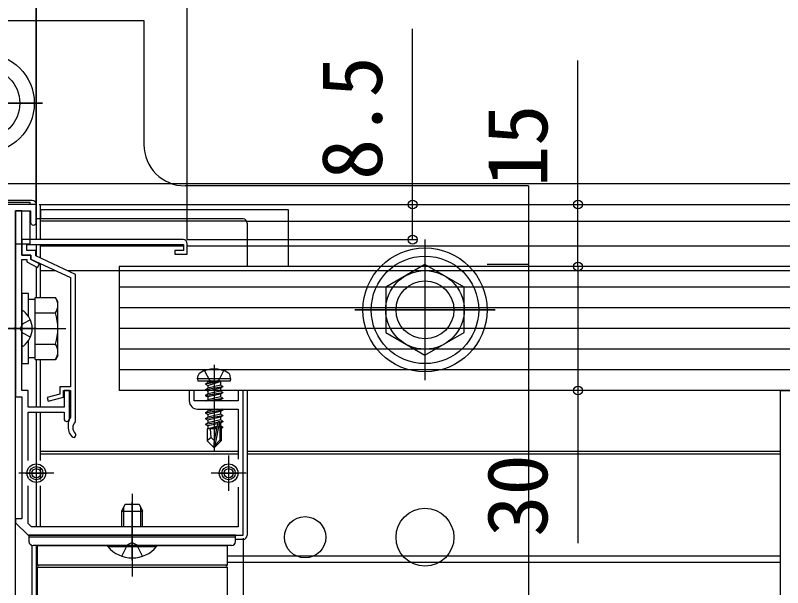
# Model space of a CAD drawing. Units: millimetres, scale not verified. Extents: x -875 to 875, y -1304 to 1296.
# Drawn here: x -608.1 to -422.5, y 275.1 to 413.6 of the extents above; entities that cross this region are included whole.
import ezdxf
from ezdxf.enums import TextEntityAlignment as Align

# ---------------------------------------------------------------- set-up
doc = ezdxf.new("R2010")
doc.units = ezdxf.units.MM
doc.header["$LTSCALE"] = 8
for name, color, linetype in [('0-3_YKK_11', 7, 'Continuous'), ('0-4_YKK_12', 2, 'Continuous'), ('0-5_YKK_13', 4, 'Continuous'), ('0-6_YKK_D', 6, 'Continuous')]:
    doc.layers.add(name, color=color, linetype=linetype)
doc.styles.add('ＭＳ ゴシック', font='')
doc.styles.get('ＭＳ ゴシック').set_extended_font_data('MS Gothic')

msp = doc.modelspace()

# ---------------------------------------------------------------- linework, layer by layer
at = {"layer": '0-3_YKK_11'}
for p, q in [((-595.3, 314.6), (-595.3, 313.8)), ((-603, 305.3), (-603, 300.3)), ((-556.5, 305.3), (-556.5, 300.3)), ((-605.5, 302.8), (-600.5, 302.8)), ((-559, 302.8), (-554, 302.8))]:
    msp.add_line(p, q, dxfattribs=at)
for points in [[(-603, 363.5), (-603, 367.8), (-629.542, 367.8), (-629.725, 367.68), (-630.275, 367.68), (-630.458, 367.8), (-650.542, 367.8), (-650.725, 367.68), (-651.275, 367.68), (-651.458, 367.8), (-659.542, 367.8), (-659.725, 367.68), (-660.275, 367.68), (-660.458, 367.8), (-668, 367.8), (-668, 364.8), (-667.7, 364.5)], [(-608.12, 338.075), (-608, 338.258), (-608, 366.3), (-604.4, 366.3), (-604.4, 363.5)], [(-595, 315.95), (-595, 322.8), (-596.3, 322.8), (-596.3, 318.8), (-605, 318.8), (-605, 322.8), (-606.5, 322.8), (-606.5, 337.342), (-606.62, 337.525), (-606.62, 338.075), (-606.5, 338.258), (-606.5, 354.5), (-605.3, 354.5), (-605.3, 353.893), (-602.731, 352.556), (-602.269, 353.444), (-604.3, 354.5), (-604.3, 355.5), (-606.5, 355.5), (-606.5, 366.3), (-608, 366.3), (-608, 321.3), (-606.5, 321.3), (-606.5, 291.8), (-608, 291.8), (-608, 290.8), (-605, 287.8), (-553, 287.8), (-553, 322.8), (-554.2, 322.8), (-554.2, 320.3), (-564.8, 320.3), (-564.8, 322.8), (-566, 322.8), (-566, 320.3)], [(-567.5, 359.3), (-606.5, 359.3), (-606.5, 355.5), (-604.3, 355.5), (-604.3, 354.6), (-594.7, 350.1), (-594.7, 323.7), (-597.3, 323.7), (-597.3, 321.893), (-600.365, 321.085), (-600.135, 320.215), (-596.4, 321.2), (-596.4, 322.8), (-594.7, 322.8), (-594.7, 316.497), (-594.755, 316.325)], [(-593.595, 315.19), (-593.5, 315.409), (-593.5, 350.863), (-603.1, 355.363), (-603.1, 356.7), (-605.3, 356.7), (-605.3, 358.1), (-567.4, 358.1), (-567.4, 356.7), (-569.5, 356.7), (-569.5, 355.8), (-566.5, 355.8), (-566.5, 358.3)], [(-608.12, 246.075), (-608, 246.258), (-608, 337.342), (-608.12, 337.525)], [(-605, 305.859), (-605, 317.6), (-596.3, 317.6), (-596.3, 315.95)], [(-564, 318.3), (-554.2, 318.3), (-554.2, 306.199)], [(-554.2, 299.401), (-554.2, 289.8), (-604.172, 289.8), (-605, 290.628), (-605, 299.741)]]:
    msp.add_lwpolyline(points, dxfattribs=at)
msp.add_lwpolyline([(-378, 257.8), (-443, 257.8), (-443, 259), (-435.958, 259), (-435.775, 258.88), (-435.225, 258.88), (-435.042, 259), (-423, 259), (-423, 322.8), (-410.958, 322.8), (-410.775, 322.68), (-410.225, 322.68), (-410.042, 322.8), (-398, 322.8), (-398, 259), (-385.958, 259), (-385.775, 258.88), (-385.225, 258.88), (-385.042, 259), (-378, 259)], close=True, dxfattribs=at)
for centre, radius, start, end in [((-603.7, 363.5), 0.7, 180.00001, 269.99999), ((-603.7, 363.5), 0.7, 270.00001, 359.99999), ((-567.5, 358.3), 1, 0.00001, 89.99999), ((-564, 320.3), 2, 180.00001, 269.99999), ((-595.65, 315.95), 0.65, 180.00001, 269.99999), ((-595.65, 315.95), 0.65, 270.00001, 359.99999), ((-592.3, 314.6), 3, 144.90318, 180), ((-592.3, 313.8), 3, 180.00001, 227.02713), ((-592.3, 313.8), 1.9, 132.9859, 227.02712), ((-593.97, 312.007), 0.55, 329.99997, 47.0271), ((-593.97, 312.007), 0.55, 227.02712, 330.00001)]:
    msp.add_arc(centre, radius, start, end, dxfattribs=at)
at = {"layer": '0-4_YKK_12'}
for p, q in [((-603, 449.8), (-603, 359.3)), ((-601.5, 392.301), (-629.5, 392.301)), ((-629.5, 392.301), (-601.5, 392.301)), ((791.221, 372.8), (-860.035, 372.8)), ((-602, 367.8), (-183, 367.8)), ((-602, 359.3), (-602, 367.8)), ((-552.134, 363.8), (-602, 363.8)), ((-552.134, 363.8), (-183, 363.8)), ((-509, 359.301), (-509, 325.301)), ((-509, 359.301), (-509, 325.301)), ((-603, 358.1), (-603, 355.33)), ((-602, 354.847), (-602, 358.1)), ((-602, 357.8), (-567.4, 357.8)), ((-603, 353.991), (-603, 353.824)), ((-603, 352.696), (-603, 345.306)), ((-602, 345.306), (-602, 353.522)), ((-602, 351.8), (-598.327, 351.8)), ((-595.499, 351.8), (-183, 351.8)), ((-492, 342.301), (-526, 342.301)), ((-526, 342.301), (-492, 342.301)), ((-633.033, 337.8), (-595.825, 337.8)), ((-603, 330.294), (-603, 318.8)), ((-602, 318.8), (-602, 330.294)), ((-603, 317.6), (-603, 306)), ((-602, 305.84), (-602, 317.6)), ((-602, 308.1), (-554.2, 308.1)), ((-552, 308.1), (-423, 308.1)), ((-603, 307.05), (-603, 298.55)), ((-602, 307.5), (-554.2, 307.5)), ((-556.5, 307.05), (-556.5, 298.55)), ((-552, 307.5), (-423, 307.5)), ((-603, 304.704), (-603, 300.896)), ((-598.75, 302.8), (-607.25, 302.8)), ((-602, 301.303), (-602, 304.297)), ((-552.25, 302.8), (-560.75, 302.8)), ((-603, 299.6), (-603, 289.8)), ((-602, 289.8), (-602, 299.76)), ((-579.8, 297.8), (-579.8, 277.8)), ((-579.8, 281.8), (-579.8, 295.8)), ((-603, 285.3), (-603, 253.306)), ((-556.8, 282.8), (-423, 282.8)), ((-556.8, 281.3), (-423, 281.3))]:
    msp.add_line(p, q, dxfattribs=at)
msp.add_lwpolyline([(-566.5, 357.8), (-552, 357.8), (-183, 357.8)], dxfattribs=at)
at = {"layer": '0-5_YKK_13'}
for p, q in [((-669, 412.301), (-577, 412.301)), ((-577, 412.301), (-577, 382.301)), ((-484, 372.301), (-567, 372.301)), ((-484, 372.301), (-484, 267.301)), ((-604.5, 368.3), (-671.5, 368.3)), ((-604, 368.8), (-668, 368.8)), ((-604.5, 367.8), (-604.5, 368.3)), ((-603, 367.8), (-603, 364.3)), ((-604.5, 358.3), (-604.5, 366.224)), ((-602, 366.5), (-602, 364.3)), ((-553, 364.3), (-603, 364.3)), ((-552, 363.3), (-552, 352.8)), ((-608, 358.3), (-604.5, 358.3)), ((-583, 352.8), (-583, 322.8)), ((672, 352.8), (-583, 352.8)), ((-484, 353.301), (-494, 353.301)), ((-10.5, 347.8), (-583, 347.8)), ((-603.3, 345.306), (-598.381, 345.306)), ((-603.3, 330.294), (-603.3, 345.306)), ((-597.8, 344.3), (-598.381, 345.306)), ((-604.9, 340.755), (-604.9, 344.85)), ((-603.3, 344.85), (-604.9, 344.85)), ((-597.8, 331.3), (-597.8, 344.3)), ((-606.5, 341.776), (-606.5, 333.824)), ((-603.3, 333.8), (-603.3, 341.8)), ((-603.3, 341.553), (-598.381, 341.553)), ((-10.5, 342.8), (-583, 342.8)), ((-604.423, 339.875), (-606.288, 338.945)), ((-603, 337.8), (-614.963, 337.8)), ((-606.288, 338.945), (-606.897, 337.8)), ((-606.288, 336.655), (-606.897, 337.8)), ((-10.5, 337.8), (-583, 337.8)), ((-604.423, 335.725), (-606.288, 336.655)), ((-604.9, 330.75), (-604.9, 334.845)), ((-603.3, 334.047), (-598.381, 334.047)), ((-10.5, 332.8), (-583, 332.8)), ((-604.9, 330.75), (-603.3, 330.75)), ((-597.8, 331.3), (-598.381, 330.294)), ((-603.3, 330.294), (-598.381, 330.294)), ((-560, 329), (-560, 308.1)), ((-10.5, 327.8), (-583, 327.8)), ((-564, 325.6), (-563.859, 326.402)), ((-556, 325.6), (-564, 325.6)), ((-564, 325.6), (-563.912, 325.1)), ((-556.088, 325.1), (-563.912, 325.1)), ((-562.1, 324.45), (-558.5, 325.05)), ((-558.5, 324.95), (-562.1, 324.35)), ((-562.1, 324.45), (-561.55, 324.768)), ((-558.5, 325.05), (-561.55, 324.768)), ((-561.55, 324.032), (-558.5, 324.95)), ((-561.55, 324.9), (-561.55, 324.768)), ((-558.5, 325.05), (-558.5, 324.95)), ((-558.45, 324.9), (-558.45, 324.068)), ((-556, 325.6), (-556.141, 326.402)), ((-556, 325.6), (-556.088, 325.1)), ((-562.1, 324.45), (-562.1, 324.35)), ((-562.1, 324.45), (-562.1, 324.35)), ((-562.1, 324.35), (-561.55, 324.032)), ((-562.1, 323.05), (-557.9, 323.75)), ((-557.9, 323.65), (-562.1, 322.95)), ((-562.1, 323.05), (-561.55, 323.368)), ((-562.1, 323.05), (-562.1, 322.95)), ((-562.1, 322.95), (-561.55, 322.632)), ((-558.45, 324.068), (-561.55, 323.368)), ((-561.55, 324.032), (-561.55, 323.368)), ((-558.45, 323.332), (-561.55, 322.632)), ((-557.9, 323.75), (-558.45, 324.068)), ((-557.9, 323.65), (-558.45, 323.332)), ((-558.45, 323.332), (-558.45, 322.668)), ((-557.9, 323.75), (-557.9, 323.65)), ((-10.5, 322.8), (-583, 322.8)), ((-562.1, 321.65), (-557.9, 322.35)), ((-557.9, 322.25), (-562.1, 321.55)), ((-562.1, 321.65), (-561.55, 321.968)), ((-562.1, 321.65), (-562.1, 321.55)), ((-562.1, 321.55), (-561.55, 321.232)), ((-558.45, 322.668), (-561.55, 321.968)), ((-561.55, 322.632), (-561.55, 321.968)), ((-558.45, 321.268), (-561.55, 320.568)), ((-561.55, 321.232), (-561.55, 320.568)), ((-557.9, 322.35), (-558.45, 322.668)), ((-558.45, 321.932), (-558.45, 321.268)), ((-557.9, 320.95), (-558.45, 321.268)), ((-557.9, 322.35), (-557.9, 322.25)), ((-552, 322.8), (-552, 287.8)), ((-562.013, 320.3), (-561.55, 320.568)), ((-561.8, 320.3), (-557.9, 320.95)), ((-557.9, 320.85), (-561.2, 320.3)), ((-558.45, 320.532), (-558.45, 320.3)), ((-557.9, 320.95), (-557.9, 320.85)), ((-562.1, 317.45), (-557.9, 318.15)), ((-557.9, 318.05), (-562.1, 317.35)), ((-562.1, 317.45), (-561.55, 317.768)), ((-562.1, 317.45), (-562.1, 317.35)), ((-562.1, 317.35), (-561.55, 317.032)), ((-559.192, 318.3), (-561.55, 317.768)), ((-561.55, 318.3), (-561.55, 317.768)), ((-558.45, 317.732), (-558.45, 317.068)), ((-557.9, 318.15), (-558.16, 318.3)), ((-557.9, 318.15), (-557.9, 318.05)), ((-562.1, 316.05), (-557.9, 316.75)), ((-557.9, 316.65), (-562.1, 315.95)), ((-562.1, 316.05), (-561.55, 316.368)), ((-562.1, 316.05), (-562.1, 315.95)), ((-562.1, 315.95), (-561.55, 315.632)), ((-558.45, 317.068), (-561.55, 316.368)), ((-561.55, 317.032), (-561.55, 316.368)), ((-558.45, 315.668), (-561.55, 314.968)), ((-561.55, 315.632), (-561.55, 314.968)), ((-557.9, 316.75), (-558.45, 317.068)), ((-558.45, 316.332), (-558.45, 315.668)), ((-557.9, 315.35), (-558.45, 315.668)), ((-557.9, 316.75), (-557.9, 316.65)), ((-562.1, 314.65), (-559.074, 315.154)), ((-559.102, 315.05), (-562.1, 314.55)), ((-562.1, 314.65), (-561.55, 314.968)), ((-562.1, 314.65), (-562.1, 314.55)), ((-562.1, 314.55), (-561.55, 314.232)), ((-559.16, 314.772), (-561.55, 314.232)), ((-561.55, 314.232), (-561.55, 313.568)), ((-559.305, 314.075), (-561.55, 313.568)), ((-559.365, 313.783), (-561.083, 313.5)), ((-559.09, 315.107), (-560, 310.722)), ((-558.668, 315.223), (-559.85, 309.524)), ((-558.668, 315.222), (-557.9, 315.35)), ((-557.9, 315.25), (-558.613, 315.131)), ((-558.45, 314.268), (-558.603, 314.233)), ((-558.6, 315.052), (-558.6, 310.774)), ((-558, 314.008), (-558.6, 313.909)), ((-558, 313.792), (-558.6, 313.676)), ((-558.45, 314.932), (-558.45, 314.268)), ((-558, 314.008), (-558.45, 314.268)), ((-558, 313.792), (-558.3, 313.619)), ((-558, 314.008), (-558, 313.792)), ((-557.9, 315.35), (-557.9, 315.25)), ((-561.7, 313.5), (-561.55, 313.568)), ((-561.7, 313.5), (-561.7, 310.65)), ((-559.424, 313.5), (-561.7, 313.5)), ((-559.42, 313.516), (-559.504, 313.5)), ((-558.3, 313.5), (-558.6, 313.5)), ((-558.3, 313.619), (-558.3, 310.65)), ((-560.743, 311.453), (-561.7, 310.65)), ((-560.15, 309.1), (-561.7, 310.65)), ((-560, 310.722), (-560.15, 309.1)), ((-560, 310.722), (-560, 309.1)), ((-558.6, 310.774), (-559.85, 309.524)), ((-559.85, 309.1), (-558.3, 310.65)), ((-558.3, 310.65), (-558.6, 310.774)), ((-560.15, 309.1), (-559.85, 309.1)), ((-559.85, 309.524), (-559.85, 309.1)), ((-582.3, 293.6), (-581.5, 295.3)), ((-581.5, 295.3), (-578.1, 295.3)), ((-578.1, 295.3), (-577.3, 293.6)), ((-582.3, 289.8), (-582.3, 293.6)), ((-582.3, 293.6), (-577.3, 293.6)), ((-581.867, 289.8), (-581.867, 294.52)), ((-577.733, 289.8), (-577.733, 294.52)), ((-577.3, 289.8), (-577.3, 293.6)), ((-604.8, 287.8), (-604.8, 286.3)), ((-554.8, 287.8), (-604.8, 287.8)), ((-554.8, 286.3), (-554.8, 287.8)), ((-554.8, 287.3), (-604.8, 287.3)), ((-579.8, 286.044), (-580.945, 285.435)), ((-579.8, 286.044), (-578.655, 285.435)), ((-553, 286.8), (-554.8, 286.8)), ((-604, 253.306), (-604, 285.32)), ((-579.8, 285.3), (-603.8, 285.3)), ((-602.8, 285.3), (-602.8, 280.55)), ((-602.8, 285.3), (-557.195, 285.3)), ((-573.9, 285.3), (-585.7, 285.3)), ((-585.7, 285.052), (-585.7, 285.3)), ((-585.7, 285.052), (-573.9, 285.052)), ((-582.3, 282.717), (-580.945, 285.435)), ((-555.8, 285.3), (-579.8, 285.3)), ((-577.3, 282.717), (-578.655, 285.435)), ((-573.9, 285.052), (-573.9, 285.3)), ((-557.195, 285.3), (-556.8, 285.3)), ((-556.8, 280.55), (-556.8, 285.3)), ((-556.8, 280.55), (-602.8, 280.55)), ((-602.8, 280.05), (-602.8, 265.3)), ((-602.8, 280.05), (-557.195, 280.05)), ((-557.195, 280.05), (-556.8, 280.05)), ((-556.8, 265.3), (-556.8, 280.05))]:
    msp.add_line(p, q, dxfattribs=at)
for points in [[(-542, 352.8), (-542, 366.5), (-602, 366.5)], [(-606.5, 346.3), (-606.5, 329.3), (-604.9, 329.3), (-604.9, 334.845)], [(-604.9, 340.755), (-604.9, 346.3), (-606.5, 346.3)], [(-562.3, 327.579), (-561.145, 325.263), (-560, 324.654)], [(-557.7, 327.579), (-558.855, 325.263), (-560, 324.654)], [(-557.9, 322.25), (-558.45, 321.932), (-561.55, 321.232)], [(-557.9, 320.85), (-558.45, 320.532), (-559.479, 320.3)], [(-557.9, 318.05), (-558.45, 317.732), (-561.55, 317.032)], [(-557.9, 316.65), (-558.45, 316.332), (-561.55, 315.632)], [(-557.9, 315.25), (-558.45, 314.932), (-558.6, 314.899)], [(-560, 310.722), (-560.743, 311.453), (-560.9, 313.5)]]:
    msp.add_lwpolyline(points, dxfattribs=at)
msp.add_lwpolyline([(-509, 353.271), (-518.5, 347.786), (-518.5, 336.816), (-509, 331.331), (-499.5, 336.816), (-499.5, 347.786)], close=True, dxfattribs=at)
for centre, radius in [((-615.5, 392.301), 12), ((-615.5, 392.301), 8.5), ((-509, 342.301), 15), ((-509, 342.301), 13), ((-509, 342.301), 9.5), ((-509, 342.301), 7), ((-603, 302.8), 2.25), ((-603, 302.8), 1.6), ((-556.5, 302.8), 2.25), ((-556.5, 302.8), 1.6), ((-603, 302.8), 1.1), ((-556.5, 302.8), 1.1), ((-509, 287.301), 7), ((-538, 287.301), 5)]:
    msp.add_circle(centre, radius, dxfattribs=at)
for centre, radius, start, end in [((-567, 382.301), 10, 180, 270), ((-604, 367.8), 1, 0, 90), ((-553, 363.3), 1, 0, 90), ((-601.123, 343.429), 3.323, 325.61575, 34.38425), ((-606.226, 341.776), 0.274, 52.28591, 180), ((-609.3, 337.8), 5.3, 307.71409, 52.28591), ((-610.219, 337.8), 12.419, 342.41205, 17.58795), ((-601.123, 332.171), 3.323, 325.61575, 34.38425), ((-606.226, 333.824), 0.274, 180, 307.71409), ((-562.972, 326.246), 0.9, 122.05588, 170), ((-560, 321.5), 6.5, 57.94412, 122.05588), ((-557.028, 326.246), 0.9, 10, 57.94412), ((-561.75, 324.9), 0.2, 0, 90), ((-558.25, 324.9), 0.2, 90, 180), ((-558.848, 315.052), 0.248, 0, 167.19096), ((-553, 287.8), 1, 270, 0), ((-553, 287.8), 1, 270, 0), ((-603.8, 286.3), 1, 180, 270), ((-555.8, 286.3), 1, 270, 0), ((-579.8, 290), 7.7, 219.98312, 320.01688), ((-602.8, 280.3), 0.25, 270, 90), ((-556.8, 280.3), 0.25, 90, 270)]:
    msp.add_arc(centre, radius, start, end, dxfattribs=at)
at = {"layer": '0-6_YKK_D'}
for p, q in [((-603, 368.5), (-603, 532.3)), ((-603, 368.5), (-603, 532.3)), ((-566.5, 359.3), (-566.5, 532.3)), ((-603, 368.5), (-603, 492.3)), ((-602.3, 367.8), (-511, 367.8)), ((-572.607, 367.8), (-471, 367.8)), ((-566.5, 359.3), (-511, 359.3)), ((-553, 287.1), (-553, 27.3))]:
    msp.add_line(p, q, dxfattribs=at)
for points in [[(-512, 359.3), (-512, 367.8), (-512, 410.259)], [(-472, 352.8), (-472, 367.8), (-472, 402.645)], [(-472, 352.8), (-472, 322.8), (-472, 285.909)]]:
    msp.add_lwpolyline(points, dxfattribs=at)
for centre in [(-512, 367.8), (-472, 367.8), (-512, 359.3), (-472, 352.8), (-472, 352.8), (-472, 322.8)]:
    msp.add_circle(centre, 1.075, dxfattribs=at)

# ---------------------------------------------------------------- texts
at = {"layer": '0-6_YKK_D', "style": 'ＭＳ ゴシック'}
for s, p in [('8.5', (-515, 373.736)), ('15', (-475, 372.032)), ('30', (-475, 287.432))]:
    msp.add_text(s, height=14.66, rotation=90, dxfattribs=at).set_placement(p, align=Align.BOTTOM_LEFT)

doc.saveas('drawing.dxf')
